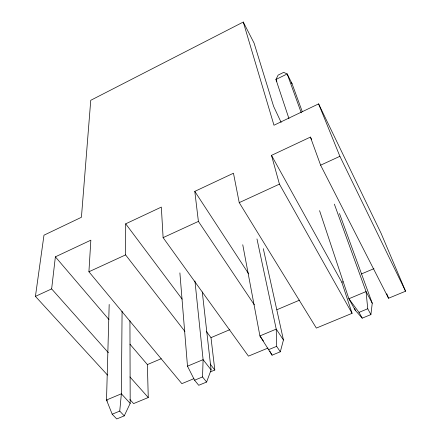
<?xml version="1.0" encoding="UTF-8"?>
<svg xmlns="http://www.w3.org/2000/svg" width="441" height="441" viewBox="0 0 441 441"><rect width="100%" height="100%" fill="white"/><g stroke="black" fill="none" stroke-linecap="round" stroke-linejoin="round"><path stroke-width="0.66" d="M184.933 331.472L125.591 254.898L125.707 223.819L161.329 207.094L163.109 237.638L248.443 356.135L268.001 348.059M122.085 311.247L121.374 393.796L119.743 411.095L124.241 415.869L116.738 418.95L112.201 414.209L106.513 400.004L109.181 304.45M179.889 272.896L187.486 366.179L194.597 380.208L198.715 385.291L206.603 382.049L202.524 376.934L203.103 359.652L194.944 280.994M193.897 378.676L181.852 383.653L88.917 271.766L90.846 240.185L55.379 256.838L51.641 288.91L108.42 352.745M319.565 210.655L348.87 298.755L355.27 310.26L362.21 318.159L370.898 314.593L372.254 303.237L339.471 213.499M107.554 375.131L35.429 296.369L43.979 235.185L81.425 217.281L90.752 100.3L243.267 22.05L254.066 43.053L273.607 106.358L281.143 122.411M242.759 244.766L259.914 335.921L272.075 355.17L280.316 351.786L283.442 339.978L263.316 248.68M206.603 382.049L211.096 369.905L202.281 291.975M124.241 415.869L130.189 403.377L129.941 320.734M254.325 304.825L198.4 221.404L194.795 191.377L233.465 173.225L239.226 202.628L316.357 328.076L352.072 313.319L279.434 184.134L271.502 155.364L310.414 137.09L320.613 165.188L388.538 298.254L405.571 291.214L381.079 233.283L318.6 103.894L273.971 125.233L243.267 22.05M35.429 296.369L51.641 288.91M88.917 271.766L125.591 254.898M163.109 237.638L198.4 221.404M239.226 202.628L279.434 184.134M320.613 165.188L339.895 156.318L318.6 103.894M129.891 399.518L133.612 403.587L148.259 397.534L147.377 364.575L161.235 358.709M210.379 371.868L214.817 370.032L210.991 337.641L229.871 329.648M276.942 309.72L299.626 300.117M271.502 155.364L341.814 282.251L343.076 281.722M361.361 273.977L373.968 268.641M187.486 366.179L203.103 359.652L211.096 369.905M112.201 414.209L119.743 411.095M194.597 380.208L202.524 376.934M268.354 349.774L276.639 346.35L276.226 329.107L256.976 238.95M372.254 303.237L366.047 291.578L348.87 298.755L359.007 312.366L367.744 308.761L366.047 291.578L334.361 204.139M107.455 401.001L106.513 400.004L121.374 393.796L130.189 403.377M291.148 82.726L292.063 83.729L302.206 111.49M129.941 376.945L148.259 397.534M55.379 256.838L108.971 319.598M129.963 344.178L147.377 364.575M210.186 364.057L214.817 370.032M125.707 223.819L182.15 299.152M206.46 331.593L210.991 337.641M263.415 341.003L259.914 335.921L276.226 329.107L283.442 339.978M276.639 346.35L280.316 351.786M194.795 191.377L248.674 273.839M269.848 351.196L272.075 355.17M359.007 312.366L362.21 318.159M367.744 308.761L370.898 314.593M276.865 81.293L275.939 79.474L278.133 75.102L283.673 72.374L287.19 73.95L292.063 83.729M310.414 137.09L311.655 139.543M339.895 156.318L405.571 291.214M386.779 293.778L388.538 298.254M301.269 112.808L287.19 73.95L275.939 79.474L288.96 118.635M354.614 308.309L355.27 310.26M341.814 282.251L352.072 313.319"/></g></svg>
